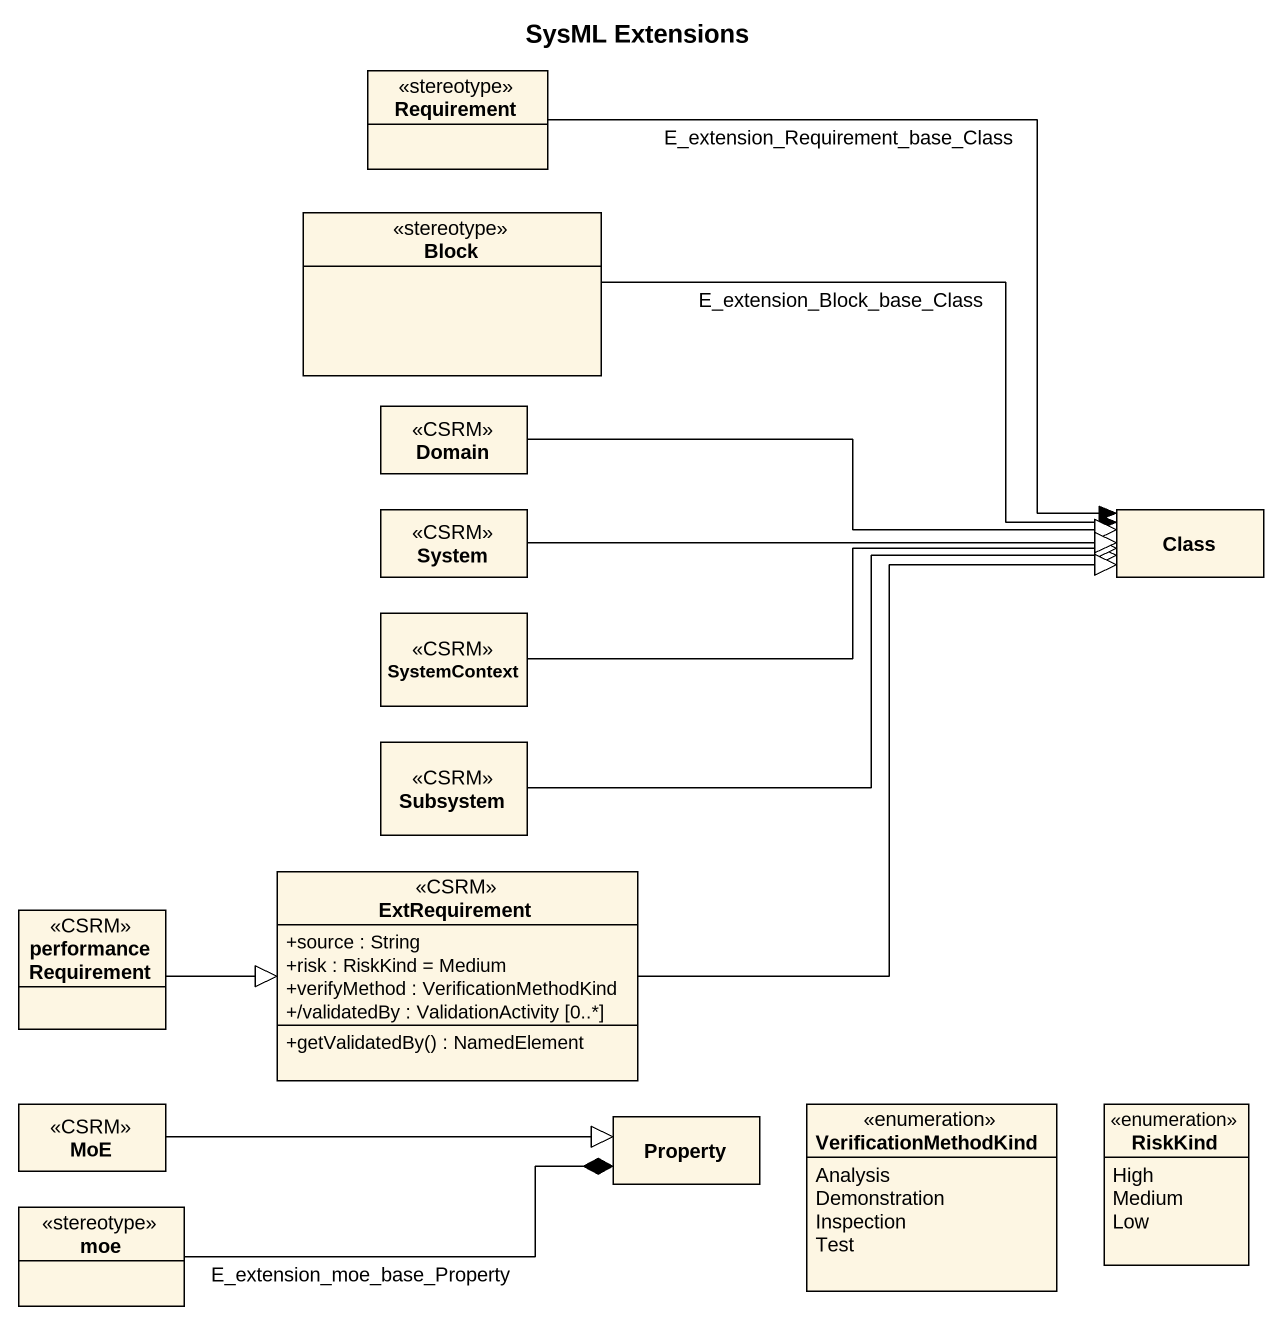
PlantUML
@startuml
title SysML Extensions
hide circle
hide empty members
skinparam classAttributeIconSize 0
class Requirement <<stereotype>>
class Block <<stereotype>>
class Domain <<CSRM>>
class System <<CSRM>>
class "Class" as Class_
class SystemContext <<CSRM>>
class Subsystem <<CSRM>>
class performanceRequirement <<CSRM>>
class ExtRequirement <<CSRM>> {
  +source : String
  +risk : RiskKind = Medium
  +verifyMethod : VerificationMethodKind
  +/validatedBy : ValidationActivity [0..*]
  +getValidatedBy() : NamedElement
}
class MoE <<CSRM>>
class Property
enum VerificationMethodKind {
  Analysis
  Demonstration
  Inspection
  Test
}
enum RiskKind {
  High
  Medium
  Low
}
class moe <<stereotype>>
Requirement -right-> Class_ : E_extension_Requirement_base_Class
Block -right-> Class_ : E_extension_Block_base_Class
Domain -right-|> Class_
System -right-|> Class_
SystemContext -right-|> Class_
Subsystem -right-|> Class_
performanceRequirement -right-|> ExtRequirement
ExtRequirement -right-|> Class_
MoE -right-|> Property
moe -right-* Property : E_extension_moe_base_Property
@enduml
